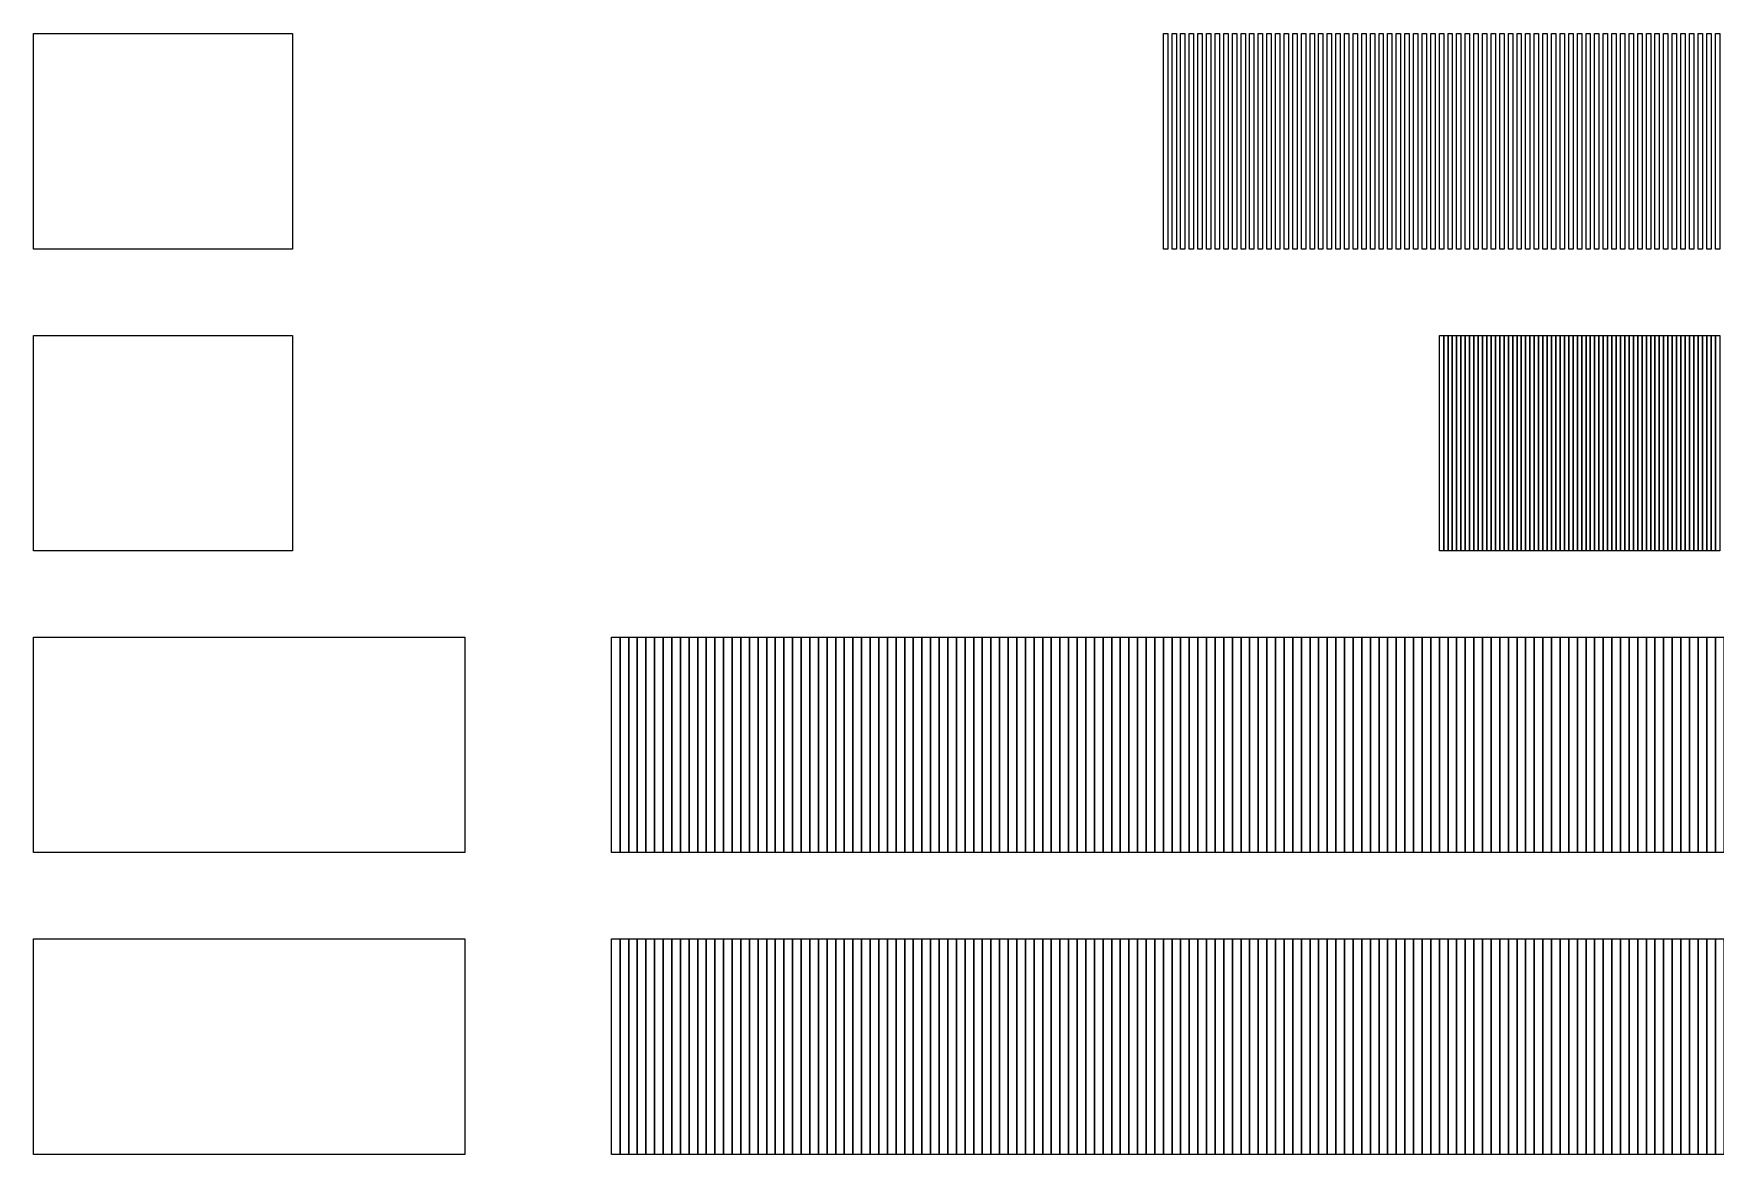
# Model space of a CAD drawing. Extents: x 0 to 780, y -350 to 670.
# Drawn here: x 0 to 390, y 120 to 380 of the extents above; entities that cross this region are included whole.
import ezdxf

# ---------------------------------------------------------------- set-up
doc = ezdxf.new("R2010")
doc.units = 0
for name, color, linetype in [('layer000', 1, 'CONTINUOUS'), ('layer001', 2, 'CONTINUOUS'), ('layer002', 3, 'CONTINUOUS'), ('layer003', 4, 'CONTINUOUS'), ('layer004', 5, 'CONTINUOUS'), ('layer005', 6, 'CONTINUOUS'), ('layer006', 7, 'CONTINUOUS'), ('layer007', 8, 'CONTINUOUS'), ('layer008', 9, 'CONTINUOUS'), ('layer009', 10, 'CONTINUOUS'), ('layer010', 11, 'CONTINUOUS'), ('layer011', 12, 'CONTINUOUS'), ('layer012', 13, 'CONTINUOUS'), ('layer013', 14, 'CONTINUOUS'), ('layer014', 15, 'CONTINUOUS'), ('layer015', 16, 'CONTINUOUS'), ('layer016', 17, 'CONTINUOUS'), ('layer017', 18, 'CONTINUOUS'), ('layer018', 19, 'CONTINUOUS'), ('layer019', 20, 'CONTINUOUS'), ('layer020', 21, 'CONTINUOUS'), ('layer021', 22, 'CONTINUOUS'), ('layer022', 23, 'CONTINUOUS'), ('layer023', 24, 'CONTINUOUS'), ('layer024', 25, 'CONTINUOUS'), ('layer025', 26, 'CONTINUOUS'), ('layer026', 27, 'CONTINUOUS'), ('layer027', 28, 'CONTINUOUS'), ('layer028', 29, 'CONTINUOUS'), ('layer029', 30, 'CONTINUOUS'), ('layer030', 31, 'CONTINUOUS'), ('layer031', 32, 'CONTINUOUS'), ('layer032', 33, 'CONTINUOUS'), ('layer033', 34, 'CONTINUOUS'), ('layer034', 35, 'CONTINUOUS'), ('layer035', 36, 'CONTINUOUS'), ('layer036', 37, 'CONTINUOUS'), ('layer037', 38, 'CONTINUOUS'), ('layer038', 39, 'CONTINUOUS'), ('layer039', 40, 'CONTINUOUS'), ('layer040', 41, 'CONTINUOUS'), ('layer041', 42, 'CONTINUOUS'), ('layer042', 43, 'CONTINUOUS'), ('layer043', 44, 'CONTINUOUS'), ('layer044', 45, 'CONTINUOUS'), ('layer045', 46, 'CONTINUOUS'), ('layer046', 47, 'CONTINUOUS'), ('layer047', 48, 'CONTINUOUS'), ('layer048', 49, 'CONTINUOUS'), ('layer049', 50, 'CONTINUOUS'), ('layer050', 51, 'CONTINUOUS'), ('layer051', 52, 'CONTINUOUS'), ('layer052', 53, 'CONTINUOUS'), ('layer053', 54, 'CONTINUOUS'), ('layer054', 55, 'CONTINUOUS'), ('layer055', 56, 'CONTINUOUS'), ('layer056', 57, 'CONTINUOUS'), ('layer057', 58, 'CONTINUOUS'), ('layer058', 59, 'CONTINUOUS'), ('layer059', 60, 'CONTINUOUS'), ('layer060', 61, 'CONTINUOUS'), ('layer061', 62, 'CONTINUOUS'), ('layer062', 63, 'CONTINUOUS'), ('layer063', 64, 'CONTINUOUS'), ('layer064', 65, 'CONTINUOUS'), ('layer065', 66, 'CONTINUOUS'), ('layer066', 67, 'CONTINUOUS'), ('layer067', 68, 'CONTINUOUS'), ('layer068', 69, 'CONTINUOUS'), ('layer069', 70, 'CONTINUOUS'), ('layer070', 71, 'CONTINUOUS'), ('layer071', 72, 'CONTINUOUS'), ('layer072', 73, 'CONTINUOUS'), ('layer073', 74, 'CONTINUOUS'), ('layer074', 75, 'CONTINUOUS'), ('layer075', 76, 'CONTINUOUS'), ('layer076', 77, 'CONTINUOUS'), ('layer077', 78, 'CONTINUOUS'), ('layer078', 79, 'CONTINUOUS'), ('layer079', 80, 'CONTINUOUS'), ('layer080', 81, 'CONTINUOUS'), ('layer081', 82, 'CONTINUOUS'), ('layer082', 83, 'CONTINUOUS'), ('layer083', 84, 'CONTINUOUS'), ('layer084', 85, 'CONTINUOUS'), ('layer085', 86, 'CONTINUOUS'), ('layer086', 87, 'CONTINUOUS'), ('layer087', 88, 'CONTINUOUS'), ('layer088', 89, 'CONTINUOUS'), ('layer089', 90, 'CONTINUOUS'), ('layer090', 91, 'CONTINUOUS'), ('layer091', 92, 'CONTINUOUS'), ('layer092', 93, 'CONTINUOUS'), ('layer093', 94, 'CONTINUOUS'), ('layer094', 95, 'CONTINUOUS'), ('layer095', 96, 'CONTINUOUS'), ('layer096', 97, 'CONTINUOUS'), ('layer097', 98, 'CONTINUOUS'), ('layer098', 99, 'CONTINUOUS'), ('layer099', 100, 'CONTINUOUS'), ('layer100', 101, 'CONTINUOUS'), ('layer101', 102, 'CONTINUOUS'), ('layer102', 103, 'CONTINUOUS'), ('layer103', 104, 'CONTINUOUS'), ('layer104', 105, 'CONTINUOUS'), ('layer105', 106, 'CONTINUOUS'), ('layer106', 107, 'CONTINUOUS'), ('layer107', 108, 'CONTINUOUS'), ('layer108', 109, 'CONTINUOUS'), ('layer109', 110, 'CONTINUOUS'), ('layer110', 111, 'CONTINUOUS'), ('layer111', 112, 'CONTINUOUS'), ('layer112', 113, 'CONTINUOUS'), ('layer113', 114, 'CONTINUOUS'), ('layer114', 115, 'CONTINUOUS'), ('layer115', 116, 'CONTINUOUS'), ('layer116', 117, 'CONTINUOUS'), ('layer117', 118, 'CONTINUOUS'), ('layer118', 119, 'CONTINUOUS'), ('layer119', 120, 'CONTINUOUS'), ('layer120', 121, 'CONTINUOUS'), ('layer121', 122, 'CONTINUOUS'), ('layer122', 123, 'CONTINUOUS'), ('layer123', 124, 'CONTINUOUS'), ('layer124', 125, 'CONTINUOUS'), ('layer125', 126, 'CONTINUOUS'), ('layer126', 127, 'CONTINUOUS'), ('layer127', 128, 'CONTINUOUS')]:
    doc.layers.add(name, color=color, linetype=linetype)

# ---------------------------------------------------------------- blocks, each defined once
blk = doc.blocks.new('gs_triangle]')
at = {"layer": 'layer000'}
for points in [[(388, 190), (388, 240), (390, 240), (390, 190)], [(390, 190), (390, 240), (392, 240), (392, 190)], [(134, 120), (134, 170), (136, 170), (136, 120)]]:
    blk.add_lwpolyline(points, close=True, dxfattribs=at)
at = {"layer": 'layer001'}
for points in [[(386, 190), (386, 240), (388, 240), (388, 190)], [(136, 120), (136, 170), (138, 170), (138, 120)]]:
    blk.add_lwpolyline(points, close=True, dxfattribs=at)
at = {"layer": 'layer002'}
for points in [[(384, 190), (384, 240), (386, 240), (386, 190)], [(138, 120), (138, 170), (140, 170), (140, 120)]]:
    blk.add_lwpolyline(points, close=True, dxfattribs=at)
at = {"layer": 'layer003'}
for points in [[(382, 190), (382, 240), (384, 240), (384, 190)], [(140, 120), (140, 170), (142, 170), (142, 120)]]:
    blk.add_lwpolyline(points, close=True, dxfattribs=at)
at = {"layer": 'layer004'}
for points in [[(380, 190), (380, 240), (382, 240), (382, 190)], [(142, 120), (142, 170), (144, 170), (144, 120)]]:
    blk.add_lwpolyline(points, close=True, dxfattribs=at)
at = {"layer": 'layer005'}
for points in [[(378, 190), (378, 240), (380, 240), (380, 190)], [(144, 120), (144, 170), (146, 170), (146, 120)]]:
    blk.add_lwpolyline(points, close=True, dxfattribs=at)
at = {"layer": 'layer006'}
for points in [[(376, 190), (376, 240), (378, 240), (378, 190)], [(146, 120), (146, 170), (148, 170), (148, 120)]]:
    blk.add_lwpolyline(points, close=True, dxfattribs=at)
at = {"layer": 'layer007'}
for points in [[(374, 190), (374, 240), (376, 240), (376, 190)], [(148, 120), (148, 170), (150, 170), (150, 120)]]:
    blk.add_lwpolyline(points, close=True, dxfattribs=at)
at = {"layer": 'layer008'}
for points in [[(372, 190), (372, 240), (374, 240), (374, 190)], [(150, 120), (150, 170), (152, 170), (152, 120)]]:
    blk.add_lwpolyline(points, close=True, dxfattribs=at)
at = {"layer": 'layer009'}
for points in [[(370, 190), (370, 240), (372, 240), (372, 190)], [(152, 120), (152, 170), (154, 170), (154, 120)]]:
    blk.add_lwpolyline(points, close=True, dxfattribs=at)
at = {"layer": 'layer010'}
for points in [[(368, 190), (368, 240), (370, 240), (370, 190)], [(154, 120), (154, 170), (156, 170), (156, 120)]]:
    blk.add_lwpolyline(points, close=True, dxfattribs=at)
at = {"layer": 'layer011'}
for points in [[(366, 190), (366, 240), (368, 240), (368, 190)], [(156, 120), (156, 170), (158, 170), (158, 120)]]:
    blk.add_lwpolyline(points, close=True, dxfattribs=at)
at = {"layer": 'layer012'}
for points in [[(364, 190), (364, 240), (366, 240), (366, 190)], [(158, 120), (158, 170), (160, 170), (160, 120)]]:
    blk.add_lwpolyline(points, close=True, dxfattribs=at)
at = {"layer": 'layer013'}
for points in [[(362, 190), (362, 240), (364, 240), (364, 190)], [(160, 120), (160, 170), (162, 170), (162, 120)]]:
    blk.add_lwpolyline(points, close=True, dxfattribs=at)
at = {"layer": 'layer014'}
for points in [[(360, 190), (360, 240), (362, 240), (362, 190)], [(162, 120), (162, 170), (164, 170), (164, 120)]]:
    blk.add_lwpolyline(points, close=True, dxfattribs=at)
at = {"layer": 'layer015'}
for points in [[(358, 190), (358, 240), (360, 240), (360, 190)], [(164, 120), (164, 170), (166, 170), (166, 120)]]:
    blk.add_lwpolyline(points, close=True, dxfattribs=at)
at = {"layer": 'layer016'}
for points in [[(356, 190), (356, 240), (358, 240), (358, 190)], [(166, 120), (166, 170), (168, 170), (168, 120)]]:
    blk.add_lwpolyline(points, close=True, dxfattribs=at)
at = {"layer": 'layer017'}
for points in [[(354, 190), (354, 240), (356, 240), (356, 190)], [(168, 120), (168, 170), (170, 170), (170, 120)]]:
    blk.add_lwpolyline(points, close=True, dxfattribs=at)
at = {"layer": 'layer018'}
for points in [[(352, 190), (352, 240), (354, 240), (354, 190)], [(170, 120), (170, 170), (172, 170), (172, 120)]]:
    blk.add_lwpolyline(points, close=True, dxfattribs=at)
at = {"layer": 'layer019'}
for points in [[(350, 190), (350, 240), (352, 240), (352, 190)], [(172, 120), (172, 170), (174, 170), (174, 120)]]:
    blk.add_lwpolyline(points, close=True, dxfattribs=at)
at = {"layer": 'layer020'}
for points in [[(348, 190), (348, 240), (350, 240), (350, 190)], [(174, 120), (174, 170), (176, 170), (176, 120)]]:
    blk.add_lwpolyline(points, close=True, dxfattribs=at)
at = {"layer": 'layer021'}
for points in [[(346, 190), (346, 240), (348, 240), (348, 190)], [(176, 120), (176, 170), (178, 170), (178, 120)]]:
    blk.add_lwpolyline(points, close=True, dxfattribs=at)
at = {"layer": 'layer022'}
for points in [[(344, 190), (344, 240), (346, 240), (346, 190)], [(178, 120), (178, 170), (180, 170), (180, 120)]]:
    blk.add_lwpolyline(points, close=True, dxfattribs=at)
at = {"layer": 'layer023'}
for points in [[(342, 190), (342, 240), (344, 240), (344, 190)], [(180, 120), (180, 170), (182, 170), (182, 120)]]:
    blk.add_lwpolyline(points, close=True, dxfattribs=at)
at = {"layer": 'layer024'}
for points in [[(340, 190), (340, 240), (342, 240), (342, 190)], [(182, 120), (182, 170), (184, 170), (184, 120)]]:
    blk.add_lwpolyline(points, close=True, dxfattribs=at)
at = {"layer": 'layer025'}
for points in [[(338, 190), (338, 240), (340, 240), (340, 190)], [(184, 120), (184, 170), (186, 170), (186, 120)]]:
    blk.add_lwpolyline(points, close=True, dxfattribs=at)
at = {"layer": 'layer026'}
for points in [[(336, 190), (336, 240), (338, 240), (338, 190)], [(186, 120), (186, 170), (188, 170), (188, 120)]]:
    blk.add_lwpolyline(points, close=True, dxfattribs=at)
at = {"layer": 'layer027'}
for points in [[(334, 190), (334, 240), (336, 240), (336, 190)], [(188, 120), (188, 170), (190, 170), (190, 120)]]:
    blk.add_lwpolyline(points, close=True, dxfattribs=at)
at = {"layer": 'layer028'}
for points in [[(332, 190), (332, 240), (334, 240), (334, 190)], [(190, 120), (190, 170), (192, 170), (192, 120)]]:
    blk.add_lwpolyline(points, close=True, dxfattribs=at)
at = {"layer": 'layer029'}
for points in [[(330, 190), (330, 240), (332, 240), (332, 190)], [(192, 120), (192, 170), (194, 170), (194, 120)]]:
    blk.add_lwpolyline(points, close=True, dxfattribs=at)
at = {"layer": 'layer030'}
for points in [[(328, 190), (328, 240), (330, 240), (330, 190)], [(194, 120), (194, 170), (196, 170), (196, 120)]]:
    blk.add_lwpolyline(points, close=True, dxfattribs=at)
at = {"layer": 'layer031'}
for points in [[(326, 190), (326, 240), (328, 240), (328, 190)], [(196, 120), (196, 170), (198, 170), (198, 120)]]:
    blk.add_lwpolyline(points, close=True, dxfattribs=at)
at = {"layer": 'layer032'}
for points in [[(324, 190), (324, 240), (326, 240), (326, 190)], [(198, 120), (198, 170), (200, 170), (200, 120)]]:
    blk.add_lwpolyline(points, close=True, dxfattribs=at)
at = {"layer": 'layer033'}
for points in [[(322, 190), (322, 240), (324, 240), (324, 190)], [(200, 120), (200, 170), (202, 170), (202, 120)]]:
    blk.add_lwpolyline(points, close=True, dxfattribs=at)
at = {"layer": 'layer034'}
for points in [[(320, 190), (320, 240), (322, 240), (322, 190)], [(202, 120), (202, 170), (204, 170), (204, 120)]]:
    blk.add_lwpolyline(points, close=True, dxfattribs=at)
at = {"layer": 'layer035'}
for points in [[(318, 190), (318, 240), (320, 240), (320, 190)], [(204, 120), (204, 170), (206, 170), (206, 120)]]:
    blk.add_lwpolyline(points, close=True, dxfattribs=at)
at = {"layer": 'layer036'}
for points in [[(316, 190), (316, 240), (318, 240), (318, 190)], [(206, 120), (206, 170), (208, 170), (208, 120)]]:
    blk.add_lwpolyline(points, close=True, dxfattribs=at)
at = {"layer": 'layer037'}
for points in [[(314, 190), (314, 240), (316, 240), (316, 190)], [(208, 120), (208, 170), (210, 170), (210, 120)]]:
    blk.add_lwpolyline(points, close=True, dxfattribs=at)
at = {"layer": 'layer038'}
for points in [[(312, 190), (312, 240), (314, 240), (314, 190)], [(210, 120), (210, 170), (212, 170), (212, 120)]]:
    blk.add_lwpolyline(points, close=True, dxfattribs=at)
at = {"layer": 'layer039'}
for points in [[(310, 190), (310, 240), (312, 240), (312, 190)], [(212, 120), (212, 170), (214, 170), (214, 120)]]:
    blk.add_lwpolyline(points, close=True, dxfattribs=at)
at = {"layer": 'layer040'}
for points in [[(308, 190), (308, 240), (310, 240), (310, 190)], [(214, 120), (214, 170), (216, 170), (216, 120)]]:
    blk.add_lwpolyline(points, close=True, dxfattribs=at)
at = {"layer": 'layer041'}
for points in [[(306, 190), (306, 240), (308, 240), (308, 190)], [(216, 120), (216, 170), (218, 170), (218, 120)]]:
    blk.add_lwpolyline(points, close=True, dxfattribs=at)
at = {"layer": 'layer042'}
for points in [[(304, 190), (304, 240), (306, 240), (306, 190)], [(218, 120), (218, 170), (220, 170), (220, 120)]]:
    blk.add_lwpolyline(points, close=True, dxfattribs=at)
at = {"layer": 'layer043'}
for points in [[(302, 190), (302, 240), (304, 240), (304, 190)], [(220, 120), (220, 170), (222, 170), (222, 120)]]:
    blk.add_lwpolyline(points, close=True, dxfattribs=at)
at = {"layer": 'layer044'}
for points in [[(300, 190), (300, 240), (302, 240), (302, 190)], [(222, 120), (222, 170), (224, 170), (224, 120)]]:
    blk.add_lwpolyline(points, close=True, dxfattribs=at)
at = {"layer": 'layer045'}
for points in [[(298, 190), (298, 240), (300, 240), (300, 190)], [(224, 120), (224, 170), (226, 170), (226, 120)]]:
    blk.add_lwpolyline(points, close=True, dxfattribs=at)
at = {"layer": 'layer046'}
for points in [[(296, 190), (296, 240), (298, 240), (298, 190)], [(226, 120), (226, 170), (228, 170), (228, 120)]]:
    blk.add_lwpolyline(points, close=True, dxfattribs=at)
at = {"layer": 'layer047'}
for points in [[(294, 190), (294, 240), (296, 240), (296, 190)], [(228, 120), (228, 170), (230, 170), (230, 120)]]:
    blk.add_lwpolyline(points, close=True, dxfattribs=at)
at = {"layer": 'layer048'}
for points in [[(292, 190), (292, 240), (294, 240), (294, 190)], [(230, 120), (230, 170), (232, 170), (232, 120)]]:
    blk.add_lwpolyline(points, close=True, dxfattribs=at)
at = {"layer": 'layer049'}
for points in [[(290, 190), (290, 240), (292, 240), (292, 190)], [(232, 120), (232, 170), (234, 170), (234, 120)]]:
    blk.add_lwpolyline(points, close=True, dxfattribs=at)
at = {"layer": 'layer050'}
for points in [[(288, 190), (288, 240), (290, 240), (290, 190)], [(234, 120), (234, 170), (236, 170), (236, 120)]]:
    blk.add_lwpolyline(points, close=True, dxfattribs=at)
at = {"layer": 'layer051'}
for points in [[(286, 190), (286, 240), (288, 240), (288, 190)], [(236, 120), (236, 170), (238, 170), (238, 120)]]:
    blk.add_lwpolyline(points, close=True, dxfattribs=at)
at = {"layer": 'layer052'}
for points in [[(284, 190), (284, 240), (286, 240), (286, 190)], [(238, 120), (238, 170), (240, 170), (240, 120)]]:
    blk.add_lwpolyline(points, close=True, dxfattribs=at)
at = {"layer": 'layer053'}
for points in [[(282, 190), (282, 240), (284, 240), (284, 190)], [(240, 120), (240, 170), (242, 170), (242, 120)]]:
    blk.add_lwpolyline(points, close=True, dxfattribs=at)
at = {"layer": 'layer054'}
for points in [[(280, 190), (280, 240), (282, 240), (282, 190)], [(242, 120), (242, 170), (244, 170), (244, 120)]]:
    blk.add_lwpolyline(points, close=True, dxfattribs=at)
at = {"layer": 'layer055'}
for points in [[(278, 190), (278, 240), (280, 240), (280, 190)], [(244, 120), (244, 170), (246, 170), (246, 120)]]:
    blk.add_lwpolyline(points, close=True, dxfattribs=at)
at = {"layer": 'layer056'}
for points in [[(276, 190), (276, 240), (278, 240), (278, 190)], [(246, 120), (246, 170), (248, 170), (248, 120)]]:
    blk.add_lwpolyline(points, close=True, dxfattribs=at)
at = {"layer": 'layer057'}
for points in [[(274, 190), (274, 240), (276, 240), (276, 190)], [(248, 120), (248, 170), (250, 170), (250, 120)]]:
    blk.add_lwpolyline(points, close=True, dxfattribs=at)
at = {"layer": 'layer058'}
for points in [[(272, 190), (272, 240), (274, 240), (274, 190)], [(250, 120), (250, 170), (252, 170), (252, 120)]]:
    blk.add_lwpolyline(points, close=True, dxfattribs=at)
at = {"layer": 'layer059'}
for points in [[(270, 190), (270, 240), (272, 240), (272, 190)], [(252, 120), (252, 170), (254, 170), (254, 120)]]:
    blk.add_lwpolyline(points, close=True, dxfattribs=at)
at = {"layer": 'layer060'}
for points in [[(268, 190), (268, 240), (270, 240), (270, 190)], [(254, 120), (254, 170), (256, 170), (256, 120)]]:
    blk.add_lwpolyline(points, close=True, dxfattribs=at)
at = {"layer": 'layer061'}
for points in [[(266, 190), (266, 240), (268, 240), (268, 190)], [(256, 120), (256, 170), (258, 170), (258, 120)]]:
    blk.add_lwpolyline(points, close=True, dxfattribs=at)
at = {"layer": 'layer062'}
for points in [[(264, 190), (264, 240), (266, 240), (266, 190)], [(258, 120), (258, 170), (260, 170), (260, 120)]]:
    blk.add_lwpolyline(points, close=True, dxfattribs=at)
at = {"layer": 'layer063'}
for points in [[(262, 190), (262, 240), (264, 240), (264, 190)], [(260, 120), (260, 170), (262, 170), (262, 120)]]:
    blk.add_lwpolyline(points, close=True, dxfattribs=at)
at = {"layer": 'layer064'}
for points in [[(260, 190), (260, 240), (262, 240), (262, 190)], [(262, 120), (262, 170), (264, 170), (264, 120)]]:
    blk.add_lwpolyline(points, close=True, dxfattribs=at)
at = {"layer": 'layer065'}
for points in [[(258, 190), (258, 240), (260, 240), (260, 190)], [(264, 120), (264, 170), (266, 170), (266, 120)]]:
    blk.add_lwpolyline(points, close=True, dxfattribs=at)
at = {"layer": 'layer066'}
for points in [[(256, 190), (256, 240), (258, 240), (258, 190)], [(266, 120), (266, 170), (268, 170), (268, 120)]]:
    blk.add_lwpolyline(points, close=True, dxfattribs=at)
at = {"layer": 'layer067'}
for points in [[(254, 190), (254, 240), (256, 240), (256, 190)], [(268, 120), (268, 170), (270, 170), (270, 120)]]:
    blk.add_lwpolyline(points, close=True, dxfattribs=at)
at = {"layer": 'layer068'}
for points in [[(252, 190), (252, 240), (254, 240), (254, 190)], [(270, 120), (270, 170), (272, 170), (272, 120)]]:
    blk.add_lwpolyline(points, close=True, dxfattribs=at)
at = {"layer": 'layer069'}
for points in [[(250, 190), (250, 240), (252, 240), (252, 190)], [(272, 120), (272, 170), (274, 170), (274, 120)]]:
    blk.add_lwpolyline(points, close=True, dxfattribs=at)
at = {"layer": 'layer070'}
for points in [[(248, 190), (248, 240), (250, 240), (250, 190)], [(274, 120), (274, 170), (276, 170), (276, 120)]]:
    blk.add_lwpolyline(points, close=True, dxfattribs=at)
at = {"layer": 'layer071'}
for points in [[(246, 190), (246, 240), (248, 240), (248, 190)], [(276, 120), (276, 170), (278, 170), (278, 120)]]:
    blk.add_lwpolyline(points, close=True, dxfattribs=at)
at = {"layer": 'layer072'}
for points in [[(244, 190), (244, 240), (246, 240), (246, 190)], [(278, 120), (278, 170), (280, 170), (280, 120)]]:
    blk.add_lwpolyline(points, close=True, dxfattribs=at)
at = {"layer": 'layer073'}
for points in [[(242, 190), (242, 240), (244, 240), (244, 190)], [(280, 120), (280, 170), (282, 170), (282, 120)]]:
    blk.add_lwpolyline(points, close=True, dxfattribs=at)
at = {"layer": 'layer074'}
for points in [[(240, 190), (240, 240), (242, 240), (242, 190)], [(282, 120), (282, 170), (284, 170), (284, 120)]]:
    blk.add_lwpolyline(points, close=True, dxfattribs=at)
at = {"layer": 'layer075'}
for points in [[(238, 190), (238, 240), (240, 240), (240, 190)], [(284, 120), (284, 170), (286, 170), (286, 120)]]:
    blk.add_lwpolyline(points, close=True, dxfattribs=at)
at = {"layer": 'layer076'}
for points in [[(236, 190), (236, 240), (238, 240), (238, 190)], [(286, 120), (286, 170), (288, 170), (288, 120)]]:
    blk.add_lwpolyline(points, close=True, dxfattribs=at)
at = {"layer": 'layer077'}
for points in [[(234, 190), (234, 240), (236, 240), (236, 190)], [(288, 120), (288, 170), (290, 170), (290, 120)]]:
    blk.add_lwpolyline(points, close=True, dxfattribs=at)
at = {"layer": 'layer078'}
for points in [[(232, 190), (232, 240), (234, 240), (234, 190)], [(290, 120), (290, 170), (292, 170), (292, 120)]]:
    blk.add_lwpolyline(points, close=True, dxfattribs=at)
at = {"layer": 'layer079'}
for points in [[(230, 190), (230, 240), (232, 240), (232, 190)], [(292, 120), (292, 170), (294, 170), (294, 120)]]:
    blk.add_lwpolyline(points, close=True, dxfattribs=at)
at = {"layer": 'layer080'}
for points in [[(228, 190), (228, 240), (230, 240), (230, 190)], [(294, 120), (294, 170), (296, 170), (296, 120)]]:
    blk.add_lwpolyline(points, close=True, dxfattribs=at)
at = {"layer": 'layer081'}
for points in [[(226, 190), (226, 240), (228, 240), (228, 190)], [(296, 120), (296, 170), (298, 170), (298, 120)]]:
    blk.add_lwpolyline(points, close=True, dxfattribs=at)
at = {"layer": 'layer082'}
for points in [[(224, 190), (224, 240), (226, 240), (226, 190)], [(298, 120), (298, 170), (300, 170), (300, 120)]]:
    blk.add_lwpolyline(points, close=True, dxfattribs=at)
at = {"layer": 'layer083'}
for points in [[(222, 190), (222, 240), (224, 240), (224, 190)], [(300, 120), (300, 170), (302, 170), (302, 120)]]:
    blk.add_lwpolyline(points, close=True, dxfattribs=at)
at = {"layer": 'layer084'}
for points in [[(220, 190), (220, 240), (222, 240), (222, 190)], [(302, 120), (302, 170), (304, 170), (304, 120)]]:
    blk.add_lwpolyline(points, close=True, dxfattribs=at)
at = {"layer": 'layer085'}
for points in [[(218, 190), (218, 240), (220, 240), (220, 190)], [(304, 120), (304, 170), (306, 170), (306, 120)]]:
    blk.add_lwpolyline(points, close=True, dxfattribs=at)
at = {"layer": 'layer086'}
for points in [[(216, 190), (216, 240), (218, 240), (218, 190)], [(306, 120), (306, 170), (308, 170), (308, 120)]]:
    blk.add_lwpolyline(points, close=True, dxfattribs=at)
at = {"layer": 'layer087'}
for points in [[(214, 190), (214, 240), (216, 240), (216, 190)], [(308, 120), (308, 170), (310, 170), (310, 120)]]:
    blk.add_lwpolyline(points, close=True, dxfattribs=at)
at = {"layer": 'layer088'}
for points in [[(212, 190), (212, 240), (214, 240), (214, 190)], [(310, 120), (310, 170), (312, 170), (312, 120)]]:
    blk.add_lwpolyline(points, close=True, dxfattribs=at)
at = {"layer": 'layer089'}
for points in [[(210, 190), (210, 240), (212, 240), (212, 190)], [(312, 120), (312, 170), (314, 170), (314, 120)]]:
    blk.add_lwpolyline(points, close=True, dxfattribs=at)
at = {"layer": 'layer090'}
for points in [[(208, 190), (208, 240), (210, 240), (210, 190)], [(314, 120), (314, 170), (316, 170), (316, 120)]]:
    blk.add_lwpolyline(points, close=True, dxfattribs=at)
at = {"layer": 'layer091'}
for points in [[(206, 190), (206, 240), (208, 240), (208, 190)], [(316, 120), (316, 170), (318, 170), (318, 120)]]:
    blk.add_lwpolyline(points, close=True, dxfattribs=at)
at = {"layer": 'layer092'}
for points in [[(204, 190), (204, 240), (206, 240), (206, 190)], [(318, 120), (318, 170), (320, 170), (320, 120)]]:
    blk.add_lwpolyline(points, close=True, dxfattribs=at)
at = {"layer": 'layer093'}
for points in [[(202, 190), (202, 240), (204, 240), (204, 190)], [(320, 120), (320, 170), (322, 170), (322, 120)]]:
    blk.add_lwpolyline(points, close=True, dxfattribs=at)
at = {"layer": 'layer094'}
for points in [[(200, 190), (200, 240), (202, 240), (202, 190)], [(322, 120), (322, 170), (324, 170), (324, 120)]]:
    blk.add_lwpolyline(points, close=True, dxfattribs=at)
at = {"layer": 'layer095'}
for points in [[(198, 190), (198, 240), (200, 240), (200, 190)], [(324, 120), (324, 170), (326, 170), (326, 120)]]:
    blk.add_lwpolyline(points, close=True, dxfattribs=at)
at = {"layer": 'layer096'}
for points in [[(196, 190), (196, 240), (198, 240), (198, 190)], [(326, 120), (326, 170), (328, 170), (328, 120)]]:
    blk.add_lwpolyline(points, close=True, dxfattribs=at)
at = {"layer": 'layer097'}
for points in [[(194, 190), (194, 240), (196, 240), (196, 190)], [(328, 120), (328, 170), (330, 170), (330, 120)]]:
    blk.add_lwpolyline(points, close=True, dxfattribs=at)
at = {"layer": 'layer098'}
for points in [[(192, 190), (192, 240), (194, 240), (194, 190)], [(330, 120), (330, 170), (332, 170), (332, 120)]]:
    blk.add_lwpolyline(points, close=True, dxfattribs=at)
at = {"layer": 'layer099'}
for points in [[(190, 190), (190, 240), (192, 240), (192, 190)], [(332, 120), (332, 170), (334, 170), (334, 120)]]:
    blk.add_lwpolyline(points, close=True, dxfattribs=at)
at = {"layer": 'layer100'}
for points in [[(188, 190), (188, 240), (190, 240), (190, 190)], [(334, 120), (334, 170), (336, 170), (336, 120)]]:
    blk.add_lwpolyline(points, close=True, dxfattribs=at)
at = {"layer": 'layer101'}
for points in [[(186, 190), (186, 240), (188, 240), (188, 190)], [(336, 120), (336, 170), (338, 170), (338, 120)]]:
    blk.add_lwpolyline(points, close=True, dxfattribs=at)
at = {"layer": 'layer102'}
for points in [[(184, 190), (184, 240), (186, 240), (186, 190)], [(338, 120), (338, 170), (340, 170), (340, 120)]]:
    blk.add_lwpolyline(points, close=True, dxfattribs=at)
at = {"layer": 'layer103'}
for points in [[(182, 190), (182, 240), (184, 240), (184, 190)], [(340, 120), (340, 170), (342, 170), (342, 120)]]:
    blk.add_lwpolyline(points, close=True, dxfattribs=at)
at = {"layer": 'layer104'}
for points in [[(180, 190), (180, 240), (182, 240), (182, 190)], [(342, 120), (342, 170), (344, 170), (344, 120)]]:
    blk.add_lwpolyline(points, close=True, dxfattribs=at)
at = {"layer": 'layer105'}
for points in [[(178, 190), (178, 240), (180, 240), (180, 190)], [(344, 120), (344, 170), (346, 170), (346, 120)]]:
    blk.add_lwpolyline(points, close=True, dxfattribs=at)
at = {"layer": 'layer106'}
for points in [[(176, 190), (176, 240), (178, 240), (178, 190)], [(346, 120), (346, 170), (348, 170), (348, 120)]]:
    blk.add_lwpolyline(points, close=True, dxfattribs=at)
at = {"layer": 'layer107'}
for points in [[(174, 190), (174, 240), (176, 240), (176, 190)], [(348, 120), (348, 170), (350, 170), (350, 120)]]:
    blk.add_lwpolyline(points, close=True, dxfattribs=at)
at = {"layer": 'layer108'}
for points in [[(172, 190), (172, 240), (174, 240), (174, 190)], [(350, 120), (350, 170), (352, 170), (352, 120)]]:
    blk.add_lwpolyline(points, close=True, dxfattribs=at)
at = {"layer": 'layer109'}
for points in [[(170, 190), (170, 240), (172, 240), (172, 190)], [(352, 120), (352, 170), (354, 170), (354, 120)]]:
    blk.add_lwpolyline(points, close=True, dxfattribs=at)
at = {"layer": 'layer110'}
for points in [[(168, 190), (168, 240), (170, 240), (170, 190)], [(354, 120), (354, 170), (356, 170), (356, 120)]]:
    blk.add_lwpolyline(points, close=True, dxfattribs=at)
at = {"layer": 'layer111'}
for points in [[(166, 190), (166, 240), (168, 240), (168, 190)], [(356, 120), (356, 170), (358, 170), (358, 120)]]:
    blk.add_lwpolyline(points, close=True, dxfattribs=at)
at = {"layer": 'layer112'}
for points in [[(164, 190), (164, 240), (166, 240), (166, 190)], [(358, 120), (358, 170), (360, 170), (360, 120)]]:
    blk.add_lwpolyline(points, close=True, dxfattribs=at)
at = {"layer": 'layer113'}
for points in [[(162, 190), (162, 240), (164, 240), (164, 190)], [(360, 120), (360, 170), (362, 170), (362, 120)]]:
    blk.add_lwpolyline(points, close=True, dxfattribs=at)
at = {"layer": 'layer114'}
for points in [[(160, 190), (160, 240), (162, 240), (162, 190)], [(362, 120), (362, 170), (364, 170), (364, 120)]]:
    blk.add_lwpolyline(points, close=True, dxfattribs=at)
at = {"layer": 'layer115'}
for points in [[(158, 190), (158, 240), (160, 240), (160, 190)], [(364, 120), (364, 170), (366, 170), (366, 120)]]:
    blk.add_lwpolyline(points, close=True, dxfattribs=at)
at = {"layer": 'layer116'}
for points in [[(156, 190), (156, 240), (158, 240), (158, 190)], [(366, 120), (366, 170), (368, 170), (368, 120)]]:
    blk.add_lwpolyline(points, close=True, dxfattribs=at)
at = {"layer": 'layer117'}
for points in [[(154, 190), (154, 240), (156, 240), (156, 190)], [(368, 120), (368, 170), (370, 170), (370, 120)]]:
    blk.add_lwpolyline(points, close=True, dxfattribs=at)
at = {"layer": 'layer118'}
for points in [[(152, 190), (152, 240), (154, 240), (154, 190)], [(370, 120), (370, 170), (372, 170), (372, 120)]]:
    blk.add_lwpolyline(points, close=True, dxfattribs=at)
at = {"layer": 'layer119'}
for points in [[(150, 190), (150, 240), (152, 240), (152, 190)], [(372, 120), (372, 170), (374, 170), (374, 120)]]:
    blk.add_lwpolyline(points, close=True, dxfattribs=at)
at = {"layer": 'layer120'}
for points in [[(148, 190), (148, 240), (150, 240), (150, 190)], [(374, 120), (374, 170), (376, 170), (376, 120)]]:
    blk.add_lwpolyline(points, close=True, dxfattribs=at)
at = {"layer": 'layer121'}
for points in [[(146, 190), (146, 240), (148, 240), (148, 190)], [(376, 120), (376, 170), (378, 170), (378, 120)]]:
    blk.add_lwpolyline(points, close=True, dxfattribs=at)
at = {"layer": 'layer122'}
for points in [[(144, 190), (144, 240), (146, 240), (146, 190)], [(378, 120), (378, 170), (380, 170), (380, 120)]]:
    blk.add_lwpolyline(points, close=True, dxfattribs=at)
at = {"layer": 'layer123'}
for points in [[(142, 190), (142, 240), (144, 240), (144, 190)], [(380, 120), (380, 170), (382, 170), (382, 120)]]:
    blk.add_lwpolyline(points, close=True, dxfattribs=at)
at = {"layer": 'layer124'}
for points in [[(140, 190), (140, 240), (142, 240), (142, 190)], [(382, 120), (382, 170), (384, 170), (384, 120)]]:
    blk.add_lwpolyline(points, close=True, dxfattribs=at)
at = {"layer": 'layer125'}
for points in [[(138, 190), (138, 240), (140, 240), (140, 190)], [(384, 120), (384, 170), (386, 170), (386, 120)]]:
    blk.add_lwpolyline(points, close=True, dxfattribs=at)
at = {"layer": 'layer126'}
for points in [[(136, 190), (136, 240), (138, 240), (138, 190)], [(386, 120), (386, 170), (388, 170), (388, 120)]]:
    blk.add_lwpolyline(points, close=True, dxfattribs=at)
at = {"layer": 'layer127'}
for points in [[(0, 190), (0, 240), (100, 240), (100, 190)], [(134, 190), (134, 240), (136, 240), (136, 190)], [(0, 120), (0, 170), (100, 170), (100, 120)], [(388, 120), (388, 170), (390, 170), (390, 120)], [(390, 120), (390, 170), (392, 170), (392, 120)]]:
    blk.add_lwpolyline(points, close=True, dxfattribs=at)
blk = doc.blocks.new('gs_ramps_1um')
at = {"layer": 'layer000'}
blk.add_lwpolyline([(326, 260), (326, 310), (327, 310), (327, 260)], close=True, dxfattribs=at)
at = {"layer": 'layer001'}
blk.add_lwpolyline([(327, 260), (327, 310), (328, 310), (328, 260)], close=True, dxfattribs=at)
at = {"layer": 'layer002'}
blk.add_lwpolyline([(328, 260), (328, 310), (329, 310), (329, 260)], close=True, dxfattribs=at)
at = {"layer": 'layer003'}
blk.add_lwpolyline([(329, 260), (329, 310), (330, 310), (330, 260)], close=True, dxfattribs=at)
at = {"layer": 'layer004'}
blk.add_lwpolyline([(330, 260), (330, 310), (331, 310), (331, 260)], close=True, dxfattribs=at)
at = {"layer": 'layer005'}
blk.add_lwpolyline([(331, 260), (331, 310), (332, 310), (332, 260)], close=True, dxfattribs=at)
at = {"layer": 'layer006'}
blk.add_lwpolyline([(332, 260), (332, 310), (333, 310), (333, 260)], close=True, dxfattribs=at)
at = {"layer": 'layer007'}
blk.add_lwpolyline([(333, 260), (333, 310), (334, 310), (334, 260)], close=True, dxfattribs=at)
at = {"layer": 'layer008'}
blk.add_lwpolyline([(334, 260), (334, 310), (335, 310), (335, 260)], close=True, dxfattribs=at)
at = {"layer": 'layer009'}
blk.add_lwpolyline([(335, 260), (335, 310), (336, 310), (336, 260)], close=True, dxfattribs=at)
at = {"layer": 'layer010'}
blk.add_lwpolyline([(336, 260), (336, 310), (337, 310), (337, 260)], close=True, dxfattribs=at)
at = {"layer": 'layer011'}
blk.add_lwpolyline([(337, 260), (337, 310), (338, 310), (338, 260)], close=True, dxfattribs=at)
at = {"layer": 'layer012'}
blk.add_lwpolyline([(338, 260), (338, 310), (339, 310), (339, 260)], close=True, dxfattribs=at)
at = {"layer": 'layer013'}
blk.add_lwpolyline([(339, 260), (339, 310), (340, 310), (340, 260)], close=True, dxfattribs=at)
at = {"layer": 'layer014'}
blk.add_lwpolyline([(340, 260), (340, 310), (341, 310), (341, 260)], close=True, dxfattribs=at)
at = {"layer": 'layer015'}
blk.add_lwpolyline([(341, 260), (341, 310), (342, 310), (342, 260)], close=True, dxfattribs=at)
at = {"layer": 'layer016'}
blk.add_lwpolyline([(342, 260), (342, 310), (343, 310), (343, 260)], close=True, dxfattribs=at)
at = {"layer": 'layer017'}
blk.add_lwpolyline([(343, 260), (343, 310), (344, 310), (344, 260)], close=True, dxfattribs=at)
at = {"layer": 'layer018'}
blk.add_lwpolyline([(344, 260), (344, 310), (345, 310), (345, 260)], close=True, dxfattribs=at)
at = {"layer": 'layer019'}
blk.add_lwpolyline([(345, 260), (345, 310), (346, 310), (346, 260)], close=True, dxfattribs=at)
at = {"layer": 'layer020'}
blk.add_lwpolyline([(346, 260), (346, 310), (347, 310), (347, 260)], close=True, dxfattribs=at)
at = {"layer": 'layer021'}
blk.add_lwpolyline([(347, 260), (347, 310), (348, 310), (348, 260)], close=True, dxfattribs=at)
at = {"layer": 'layer022'}
blk.add_lwpolyline([(348, 260), (348, 310), (349, 310), (349, 260)], close=True, dxfattribs=at)
at = {"layer": 'layer023'}
blk.add_lwpolyline([(349, 260), (349, 310), (350, 310), (350, 260)], close=True, dxfattribs=at)
at = {"layer": 'layer024'}
blk.add_lwpolyline([(350, 260), (350, 310), (351, 310), (351, 260)], close=True, dxfattribs=at)
at = {"layer": 'layer025'}
blk.add_lwpolyline([(351, 260), (351, 310), (352, 310), (352, 260)], close=True, dxfattribs=at)
at = {"layer": 'layer026'}
blk.add_lwpolyline([(352, 260), (352, 310), (353, 310), (353, 260)], close=True, dxfattribs=at)
at = {"layer": 'layer027'}
blk.add_lwpolyline([(353, 260), (353, 310), (354, 310), (354, 260)], close=True, dxfattribs=at)
at = {"layer": 'layer028'}
blk.add_lwpolyline([(354, 260), (354, 310), (355, 310), (355, 260)], close=True, dxfattribs=at)
at = {"layer": 'layer029'}
blk.add_lwpolyline([(355, 260), (355, 310), (356, 310), (356, 260)], close=True, dxfattribs=at)
at = {"layer": 'layer030'}
blk.add_lwpolyline([(356, 260), (356, 310), (357, 310), (357, 260)], close=True, dxfattribs=at)
at = {"layer": 'layer031'}
blk.add_lwpolyline([(357, 260), (357, 310), (358, 310), (358, 260)], close=True, dxfattribs=at)
at = {"layer": 'layer032'}
blk.add_lwpolyline([(358, 260), (358, 310), (359, 310), (359, 260)], close=True, dxfattribs=at)
at = {"layer": 'layer033'}
blk.add_lwpolyline([(359, 260), (359, 310), (360, 310), (360, 260)], close=True, dxfattribs=at)
at = {"layer": 'layer034'}
blk.add_lwpolyline([(360, 260), (360, 310), (361, 310), (361, 260)], close=True, dxfattribs=at)
at = {"layer": 'layer035'}
blk.add_lwpolyline([(361, 260), (361, 310), (362, 310), (362, 260)], close=True, dxfattribs=at)
at = {"layer": 'layer036'}
blk.add_lwpolyline([(362, 260), (362, 310), (363, 310), (363, 260)], close=True, dxfattribs=at)
at = {"layer": 'layer037'}
blk.add_lwpolyline([(363, 260), (363, 310), (364, 310), (364, 260)], close=True, dxfattribs=at)
at = {"layer": 'layer038'}
blk.add_lwpolyline([(364, 260), (364, 310), (365, 310), (365, 260)], close=True, dxfattribs=at)
at = {"layer": 'layer039'}
blk.add_lwpolyline([(365, 260), (365, 310), (366, 310), (366, 260)], close=True, dxfattribs=at)
at = {"layer": 'layer040'}
blk.add_lwpolyline([(366, 260), (366, 310), (367, 310), (367, 260)], close=True, dxfattribs=at)
at = {"layer": 'layer041'}
blk.add_lwpolyline([(367, 260), (367, 310), (368, 310), (368, 260)], close=True, dxfattribs=at)
at = {"layer": 'layer042'}
blk.add_lwpolyline([(368, 260), (368, 310), (369, 310), (369, 260)], close=True, dxfattribs=at)
at = {"layer": 'layer043'}
blk.add_lwpolyline([(369, 260), (369, 310), (370, 310), (370, 260)], close=True, dxfattribs=at)
at = {"layer": 'layer044'}
blk.add_lwpolyline([(370, 260), (370, 310), (371, 310), (371, 260)], close=True, dxfattribs=at)
at = {"layer": 'layer045'}
blk.add_lwpolyline([(371, 260), (371, 310), (372, 310), (372, 260)], close=True, dxfattribs=at)
at = {"layer": 'layer046'}
blk.add_lwpolyline([(372, 260), (372, 310), (373, 310), (373, 260)], close=True, dxfattribs=at)
at = {"layer": 'layer047'}
blk.add_lwpolyline([(373, 260), (373, 310), (374, 310), (374, 260)], close=True, dxfattribs=at)
at = {"layer": 'layer048'}
blk.add_lwpolyline([(374, 260), (374, 310), (375, 310), (375, 260)], close=True, dxfattribs=at)
at = {"layer": 'layer049'}
blk.add_lwpolyline([(375, 260), (375, 310), (376, 310), (376, 260)], close=True, dxfattribs=at)
at = {"layer": 'layer050'}
blk.add_lwpolyline([(376, 260), (376, 310), (377, 310), (377, 260)], close=True, dxfattribs=at)
at = {"layer": 'layer051'}
blk.add_lwpolyline([(377, 260), (377, 310), (378, 310), (378, 260)], close=True, dxfattribs=at)
at = {"layer": 'layer052'}
blk.add_lwpolyline([(378, 260), (378, 310), (379, 310), (379, 260)], close=True, dxfattribs=at)
at = {"layer": 'layer053'}
blk.add_lwpolyline([(379, 260), (379, 310), (380, 310), (380, 260)], close=True, dxfattribs=at)
at = {"layer": 'layer054'}
blk.add_lwpolyline([(380, 260), (380, 310), (381, 310), (381, 260)], close=True, dxfattribs=at)
at = {"layer": 'layer055'}
blk.add_lwpolyline([(381, 260), (381, 310), (382, 310), (382, 260)], close=True, dxfattribs=at)
at = {"layer": 'layer056'}
blk.add_lwpolyline([(382, 260), (382, 310), (383, 310), (383, 260)], close=True, dxfattribs=at)
at = {"layer": 'layer057'}
blk.add_lwpolyline([(383, 260), (383, 310), (384, 310), (384, 260)], close=True, dxfattribs=at)
at = {"layer": 'layer058'}
blk.add_lwpolyline([(384, 260), (384, 310), (385, 310), (385, 260)], close=True, dxfattribs=at)
at = {"layer": 'layer059'}
blk.add_lwpolyline([(385, 260), (385, 310), (386, 310), (386, 260)], close=True, dxfattribs=at)
at = {"layer": 'layer060'}
blk.add_lwpolyline([(386, 260), (386, 310), (387, 310), (387, 260)], close=True, dxfattribs=at)
at = {"layer": 'layer061'}
blk.add_lwpolyline([(387, 260), (387, 310), (388, 310), (388, 260)], close=True, dxfattribs=at)
at = {"layer": 'layer062'}
blk.add_lwpolyline([(388, 260), (388, 310), (389, 310), (389, 260)], close=True, dxfattribs=at)
at = {"layer": 'layer063'}
blk.add_lwpolyline([(389, 260), (389, 310), (390, 310), (390, 260)], close=True, dxfattribs=at)
at = {"layer": 'layer064'}
blk.add_lwpolyline([(390, 260), (390, 310), (391, 310), (391, 260)], close=True, dxfattribs=at)
at = {"layer": 'layer127'}
blk.add_lwpolyline([(0, 260), (0, 310), (60, 310), (60, 260)], close=True, dxfattribs=at)
blk = doc.blocks.new('gs_ramps_1um_clear_1um')
at = {"layer": 'layer000'}
blk.add_lwpolyline([(262, 330), (262, 380), (263, 380), (263, 330)], close=True, dxfattribs=at)
at = {"layer": 'layer001'}
blk.add_lwpolyline([(264, 330), (264, 380), (265, 380), (265, 330)], close=True, dxfattribs=at)
at = {"layer": 'layer002'}
blk.add_lwpolyline([(266, 330), (266, 380), (267, 380), (267, 330)], close=True, dxfattribs=at)
at = {"layer": 'layer003'}
blk.add_lwpolyline([(268, 330), (268, 380), (269, 380), (269, 330)], close=True, dxfattribs=at)
at = {"layer": 'layer004'}
blk.add_lwpolyline([(270, 330), (270, 380), (271, 380), (271, 330)], close=True, dxfattribs=at)
at = {"layer": 'layer005'}
blk.add_lwpolyline([(272, 330), (272, 380), (273, 380), (273, 330)], close=True, dxfattribs=at)
at = {"layer": 'layer006'}
blk.add_lwpolyline([(274, 330), (274, 380), (275, 380), (275, 330)], close=True, dxfattribs=at)
at = {"layer": 'layer007'}
blk.add_lwpolyline([(276, 330), (276, 380), (277, 380), (277, 330)], close=True, dxfattribs=at)
at = {"layer": 'layer008'}
blk.add_lwpolyline([(278, 330), (278, 380), (279, 380), (279, 330)], close=True, dxfattribs=at)
at = {"layer": 'layer009'}
blk.add_lwpolyline([(280, 330), (280, 380), (281, 380), (281, 330)], close=True, dxfattribs=at)
at = {"layer": 'layer010'}
blk.add_lwpolyline([(282, 330), (282, 380), (283, 380), (283, 330)], close=True, dxfattribs=at)
at = {"layer": 'layer011'}
blk.add_lwpolyline([(284, 330), (284, 380), (285, 380), (285, 330)], close=True, dxfattribs=at)
at = {"layer": 'layer012'}
blk.add_lwpolyline([(286, 330), (286, 380), (287, 380), (287, 330)], close=True, dxfattribs=at)
at = {"layer": 'layer013'}
blk.add_lwpolyline([(288, 330), (288, 380), (289, 380), (289, 330)], close=True, dxfattribs=at)
at = {"layer": 'layer014'}
blk.add_lwpolyline([(290, 330), (290, 380), (291, 380), (291, 330)], close=True, dxfattribs=at)
at = {"layer": 'layer015'}
blk.add_lwpolyline([(292, 330), (292, 380), (293, 380), (293, 330)], close=True, dxfattribs=at)
at = {"layer": 'layer016'}
blk.add_lwpolyline([(294, 330), (294, 380), (295, 380), (295, 330)], close=True, dxfattribs=at)
at = {"layer": 'layer017'}
blk.add_lwpolyline([(296, 330), (296, 380), (297, 380), (297, 330)], close=True, dxfattribs=at)
at = {"layer": 'layer018'}
blk.add_lwpolyline([(298, 330), (298, 380), (299, 380), (299, 330)], close=True, dxfattribs=at)
at = {"layer": 'layer019'}
blk.add_lwpolyline([(300, 330), (300, 380), (301, 380), (301, 330)], close=True, dxfattribs=at)
at = {"layer": 'layer020'}
blk.add_lwpolyline([(302, 330), (302, 380), (303, 380), (303, 330)], close=True, dxfattribs=at)
at = {"layer": 'layer021'}
blk.add_lwpolyline([(304, 330), (304, 380), (305, 380), (305, 330)], close=True, dxfattribs=at)
at = {"layer": 'layer022'}
blk.add_lwpolyline([(306, 330), (306, 380), (307, 380), (307, 330)], close=True, dxfattribs=at)
at = {"layer": 'layer023'}
blk.add_lwpolyline([(308, 330), (308, 380), (309, 380), (309, 330)], close=True, dxfattribs=at)
at = {"layer": 'layer024'}
blk.add_lwpolyline([(310, 330), (310, 380), (311, 380), (311, 330)], close=True, dxfattribs=at)
at = {"layer": 'layer025'}
blk.add_lwpolyline([(312, 330), (312, 380), (313, 380), (313, 330)], close=True, dxfattribs=at)
at = {"layer": 'layer026'}
blk.add_lwpolyline([(314, 330), (314, 380), (315, 380), (315, 330)], close=True, dxfattribs=at)
at = {"layer": 'layer027'}
blk.add_lwpolyline([(316, 330), (316, 380), (317, 380), (317, 330)], close=True, dxfattribs=at)
at = {"layer": 'layer028'}
blk.add_lwpolyline([(318, 330), (318, 380), (319, 380), (319, 330)], close=True, dxfattribs=at)
at = {"layer": 'layer029'}
blk.add_lwpolyline([(320, 330), (320, 380), (321, 380), (321, 330)], close=True, dxfattribs=at)
at = {"layer": 'layer030'}
blk.add_lwpolyline([(322, 330), (322, 380), (323, 380), (323, 330)], close=True, dxfattribs=at)
at = {"layer": 'layer031'}
blk.add_lwpolyline([(324, 330), (324, 380), (325, 380), (325, 330)], close=True, dxfattribs=at)
at = {"layer": 'layer032'}
blk.add_lwpolyline([(326, 330), (326, 380), (327, 380), (327, 330)], close=True, dxfattribs=at)
at = {"layer": 'layer033'}
blk.add_lwpolyline([(328, 330), (328, 380), (329, 380), (329, 330)], close=True, dxfattribs=at)
at = {"layer": 'layer034'}
blk.add_lwpolyline([(330, 330), (330, 380), (331, 380), (331, 330)], close=True, dxfattribs=at)
at = {"layer": 'layer035'}
blk.add_lwpolyline([(332, 330), (332, 380), (333, 380), (333, 330)], close=True, dxfattribs=at)
at = {"layer": 'layer036'}
blk.add_lwpolyline([(334, 330), (334, 380), (335, 380), (335, 330)], close=True, dxfattribs=at)
at = {"layer": 'layer037'}
blk.add_lwpolyline([(336, 330), (336, 380), (337, 380), (337, 330)], close=True, dxfattribs=at)
at = {"layer": 'layer038'}
blk.add_lwpolyline([(338, 330), (338, 380), (339, 380), (339, 330)], close=True, dxfattribs=at)
at = {"layer": 'layer039'}
blk.add_lwpolyline([(340, 330), (340, 380), (341, 380), (341, 330)], close=True, dxfattribs=at)
at = {"layer": 'layer040'}
blk.add_lwpolyline([(342, 330), (342, 380), (343, 380), (343, 330)], close=True, dxfattribs=at)
at = {"layer": 'layer041'}
blk.add_lwpolyline([(344, 330), (344, 380), (345, 380), (345, 330)], close=True, dxfattribs=at)
at = {"layer": 'layer042'}
blk.add_lwpolyline([(346, 330), (346, 380), (347, 380), (347, 330)], close=True, dxfattribs=at)
at = {"layer": 'layer043'}
blk.add_lwpolyline([(348, 330), (348, 380), (349, 380), (349, 330)], close=True, dxfattribs=at)
at = {"layer": 'layer044'}
blk.add_lwpolyline([(350, 330), (350, 380), (351, 380), (351, 330)], close=True, dxfattribs=at)
at = {"layer": 'layer045'}
blk.add_lwpolyline([(352, 330), (352, 380), (353, 380), (353, 330)], close=True, dxfattribs=at)
at = {"layer": 'layer046'}
blk.add_lwpolyline([(354, 330), (354, 380), (355, 380), (355, 330)], close=True, dxfattribs=at)
at = {"layer": 'layer047'}
blk.add_lwpolyline([(356, 330), (356, 380), (357, 380), (357, 330)], close=True, dxfattribs=at)
at = {"layer": 'layer048'}
blk.add_lwpolyline([(358, 330), (358, 380), (359, 380), (359, 330)], close=True, dxfattribs=at)
at = {"layer": 'layer049'}
blk.add_lwpolyline([(360, 330), (360, 380), (361, 380), (361, 330)], close=True, dxfattribs=at)
at = {"layer": 'layer050'}
blk.add_lwpolyline([(362, 330), (362, 380), (363, 380), (363, 330)], close=True, dxfattribs=at)
at = {"layer": 'layer051'}
blk.add_lwpolyline([(364, 330), (364, 380), (365, 380), (365, 330)], close=True, dxfattribs=at)
at = {"layer": 'layer052'}
blk.add_lwpolyline([(366, 330), (366, 380), (367, 380), (367, 330)], close=True, dxfattribs=at)
at = {"layer": 'layer053'}
blk.add_lwpolyline([(368, 330), (368, 380), (369, 380), (369, 330)], close=True, dxfattribs=at)
at = {"layer": 'layer054'}
blk.add_lwpolyline([(370, 330), (370, 380), (371, 380), (371, 330)], close=True, dxfattribs=at)
at = {"layer": 'layer055'}
blk.add_lwpolyline([(372, 330), (372, 380), (373, 380), (373, 330)], close=True, dxfattribs=at)
at = {"layer": 'layer056'}
blk.add_lwpolyline([(374, 330), (374, 380), (375, 380), (375, 330)], close=True, dxfattribs=at)
at = {"layer": 'layer057'}
blk.add_lwpolyline([(376, 330), (376, 380), (377, 380), (377, 330)], close=True, dxfattribs=at)
at = {"layer": 'layer058'}
blk.add_lwpolyline([(378, 330), (378, 380), (379, 380), (379, 330)], close=True, dxfattribs=at)
at = {"layer": 'layer059'}
blk.add_lwpolyline([(380, 330), (380, 380), (381, 380), (381, 330)], close=True, dxfattribs=at)
at = {"layer": 'layer060'}
blk.add_lwpolyline([(382, 330), (382, 380), (383, 380), (383, 330)], close=True, dxfattribs=at)
at = {"layer": 'layer061'}
blk.add_lwpolyline([(384, 330), (384, 380), (385, 380), (385, 330)], close=True, dxfattribs=at)
at = {"layer": 'layer062'}
blk.add_lwpolyline([(386, 330), (386, 380), (387, 380), (387, 330)], close=True, dxfattribs=at)
at = {"layer": 'layer063'}
blk.add_lwpolyline([(388, 330), (388, 380), (389, 380), (389, 330)], close=True, dxfattribs=at)
at = {"layer": 'layer064'}
blk.add_lwpolyline([(390, 330), (390, 380), (391, 380), (391, 330)], close=True, dxfattribs=at)
at = {"layer": 'layer127'}
blk.add_lwpolyline([(0, 330), (0, 380), (60, 380), (60, 330)], close=True, dxfattribs=at)

msp = doc.modelspace()

# ---------------------------------------------------------------- block references
for name in ['gs_ramps_1um_clear_1um', 'gs_ramps_1um', 'gs_triangle]']:
    msp.add_blockref(name, (0, 0))

doc.saveas('drawing.dxf')
